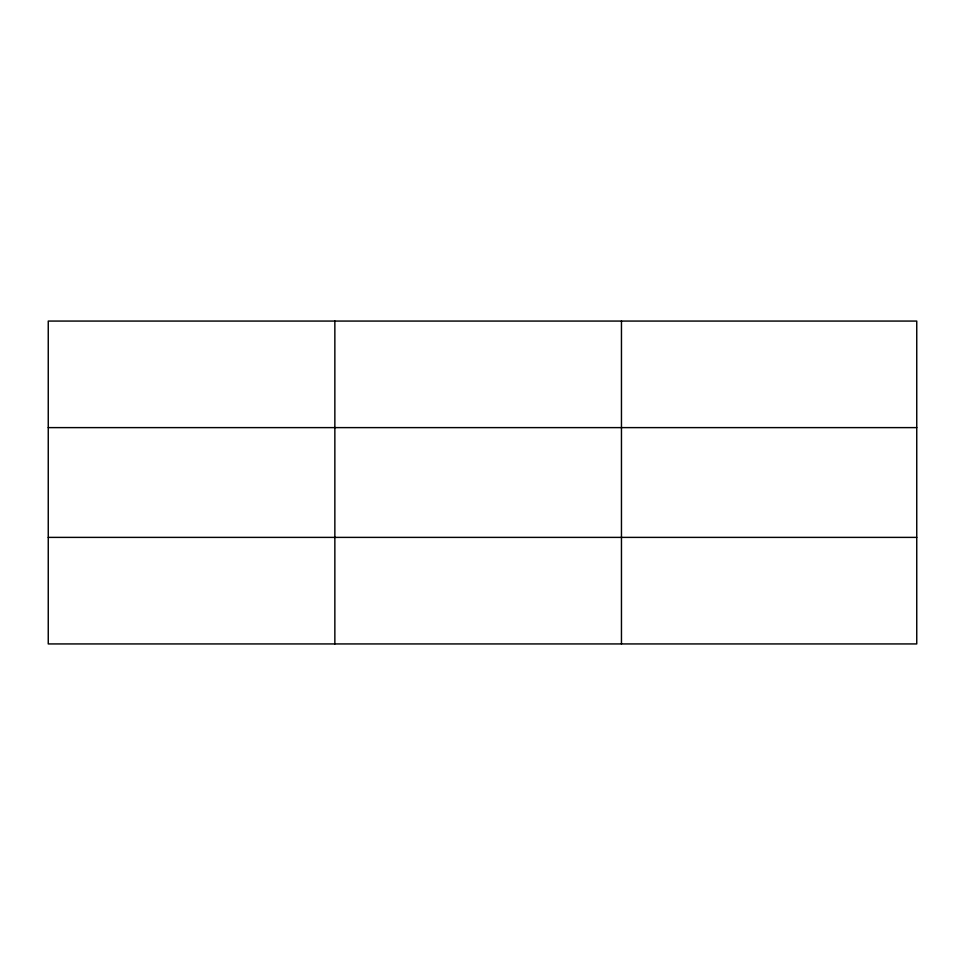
<?xml version="1.0" encoding="UTF-8"?>
<svg xmlns="http://www.w3.org/2000/svg" width="965" height="965" viewBox="0 0 965 965"><rect width="100%" height="100%" fill="white"/><g stroke="black" fill="none" stroke-linecap="round" stroke-linejoin="round"><path stroke-width="1.45" d="M334.855 643.932L334.855 321.068M621.46 643.932L621.46 321.068M916.75 427.616L916.75 321.068L48.25 321.068L48.25 643.932L916.75 643.932L916.75 427.616L48.25 427.616M48.25 537.384L916.75 537.384"/></g></svg>
